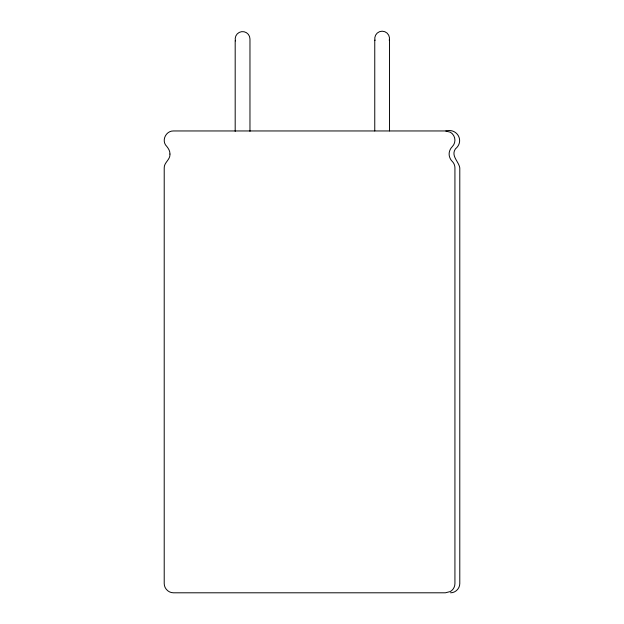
<?xml version="1.0" encoding="UTF-8"?>
<svg xmlns="http://www.w3.org/2000/svg" width="624" height="624" viewBox="0 0 624 624"><rect width="100%" height="100%" fill="white"/><g stroke="black" fill="none" stroke-linecap="round" stroke-linejoin="round"><path stroke-width="0.94" d="M450.551 592.8C455.497 592.831 459.818 588.51 459.787 583.565L459.787 167.903C458.866 161.515 450.614 155.93 455.434 148.871C464.716 141.281 457.322 127.889 445.832 130.954M389.532 40.1L389.532 130.954M374.759 40.1L374.759 130.954M249.967 131.368L249.967 38.992A7.387 7.387 0 0 0 241.613 31.668A7.387 7.387 0 0 0 235.443 40.911M235.186 40.505L235.186 131.368M375.008 40.505A7.387 7.387 0 0 1 382.145 31.2A7.387 7.387 0 0 1 389.282 40.505M169.946 154.05C170.461 159.65 164.003 162.435 164.213 167.903L164.213 583.565C164.182 588.51 168.503 592.831 173.449 592.8L445.38 592.8L450.31 591.56A9.235 9.235 0 0 0 454.927 583.565L454.927 167.903A9.235 9.235 0 0 0 452.221 161.374A10.358 10.358 0 0 1 449.974 158.012L449.514 156.733A9.68 9.68 0 0 1 449.514 151.367L449.974 150.088A10.358 10.358 0 0 1 452.221 146.726A9.235 9.235 0 0 0 450.31 132.194L445.38 130.954L173.449 130.954C166.624 130.751 161.858 139.004 165.446 144.815C167.677 147.451 170.102 150.368 169.946 154.05"/></g></svg>
